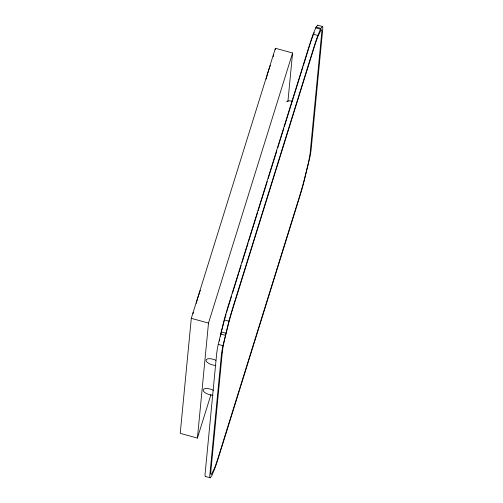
<?xml version="1.0" encoding="UTF-8"?>
<svg xmlns="http://www.w3.org/2000/svg" width="503" height="503" viewBox="0 0 503 503"><rect width="100%" height="100%" fill="white"/><g stroke="black" fill="none" stroke-linecap="round" stroke-linejoin="round"><path stroke-width="0.75" d="M287.917 101.499L292.589 52.997L275.393 48.269L191.297 318.355L180.225 433.353L197.421 438.082L210.964 394.566M193.058 313.784L193.209 312.218M197.421 438.082L208.494 323.089L292.589 52.997M273.255 56.751L273.481 54.406M275.242 49.835L275.393 48.269M220.339 336.18L222.533 327.151M222.703 326.491L223.571 323.184M228.764 305.183L231.562 296.192M232.499 293.192L238.567 273.707M239.032 272.211L241.132 265.465M242.062 262.465L248.13 242.98M248.595 241.478L257.699 212.253M258.165 210.751L267.269 181.526M268.2 178.527L276.832 150.793M277.769 147.8L283.837 128.315M284.302 126.813L293.4 97.582M293.865 96.086L302.969 66.855M303.435 65.359L308.572 48.873M313.4 34.676L314.249 32.582M317.726 25.15L315.934 27.401L312.847 34.971A38.574 2.943 -74.6 0 0 308.943 46.704L228.664 304.516A38.574 2.943 -74.6 0 0 224.527 318.625L218.025 345.347A38.574 2.943 -74.6 0 0 216.648 353.892L205.167 473.147A38.574 2.943 -74.6 0 0 205.394 476.548L205.821 476.429M317.613 25.181L322.335 26.477M316.11 27.08L320.832 28.382M315.721 27.866L320.442 29.161M313.143 34.191L317.858 35.487M224.193 319.864L228.909 321.166M191.297 318.355L208.494 323.089M221.062 331.867L225.784 333.168M220.547 333.998L225.269 335.3M218.227 344.379L222.948 345.674M205.501 476.523L210.223 477.819M213.53 390.378L213.479 390.347A7.011 2.804 17.3 0 0 203.13 390.026A7.011 2.804 17.3 0 0 213.008 395.27M308.804 48.118A35.065 2.672 -74.6 0 1 310.037 44.239M310.282 43.497A35.065 2.672 -74.6 0 1 310.999 41.347M311.231 40.661A35.065 2.672 -74.6 0 1 312.137 38.065M312.357 37.455A35.065 2.672 -74.6 0 1 313.149 35.329M219.27 341.034A35.065 2.672 -74.6 0 1 219.572 339.613M223.766 322.448A35.065 2.672 -74.6 0 1 224.564 319.493M224.766 318.757A35.065 2.672 -74.6 0 1 226.01 314.362M226.425 312.916A35.065 2.672 -74.6 0 1 227.06 310.766M227.268 310.062A35.065 2.672 -74.6 0 1 228.532 305.931M215.875 365.455A7.011 2.804 17.3 0 1 205.997 360.337A7.011 2.804 17.3 0 1 215.844 360.28M286.578 101.725A7.011 2.804 17.3 0 1 292.702 101.266M266.1 79.128A16.366 1.245 -74.6 0 1 270.318 65.428M196.227 303.347A16.366 1.245 -74.6 0 1 200.32 290.394M221.37 355.193L209.889 474.442A38.574 2.943 -74.6 0 0 210.109 477.85L211.901 475.599L214.988 468.029A38.574 2.943 -74.6 0 0 218.893 456.296L299.172 198.484A38.574 2.943 -74.6 0 0 303.309 184.375L309.81 157.653A38.574 2.943 -74.6 0 0 311.187 149.108L322.668 29.853A38.574 2.943 -74.6 0 0 322.442 26.452L320.65 28.702L317.569 36.266A38.574 2.943 -74.6 0 0 313.658 47.999L233.386 305.811A38.574 2.943 -74.6 0 0 229.249 319.921L222.747 346.642A38.574 2.943 -74.6 0 0 221.37 355.193M222.326 352.119L210.845 471.374A35.065 2.672 -74.6 0 0 211.442 474.36L214.435 468.324A35.065 2.672 -74.6 0 0 219.031 454.882L299.304 197.069A35.065 2.672 -74.6 0 0 304.265 179.816L308.264 163.387A35.065 2.672 -74.6 0 0 310.232 152.176L321.713 32.921A35.065 2.672 -74.6 0 0 321.115 29.935L318.116 35.977A35.065 2.672 -74.6 0 0 313.52 49.42L233.247 307.232A35.065 2.672 -74.6 0 0 228.287 324.479L224.288 340.908A35.065 2.672 -74.6 0 0 222.326 352.119"/></g></svg>
